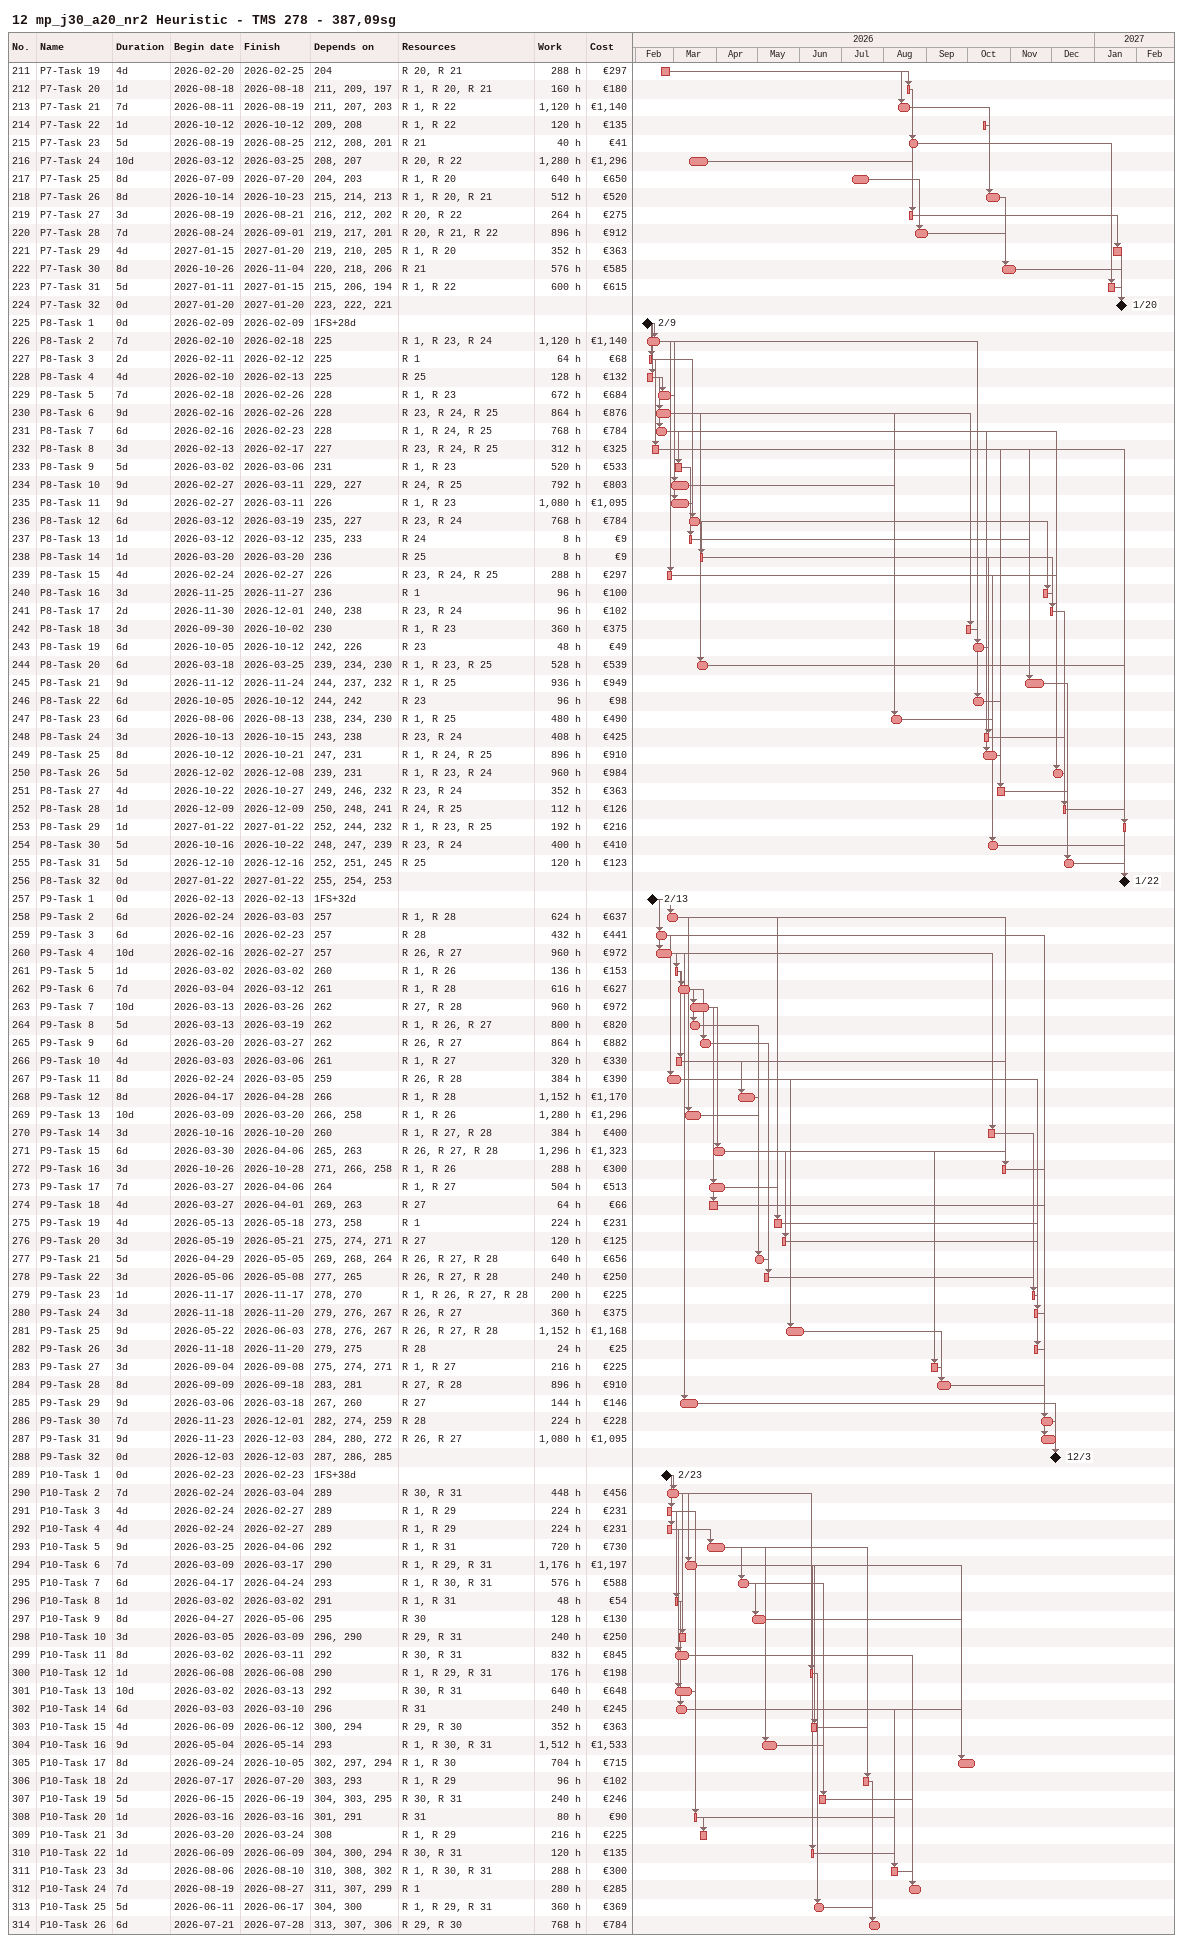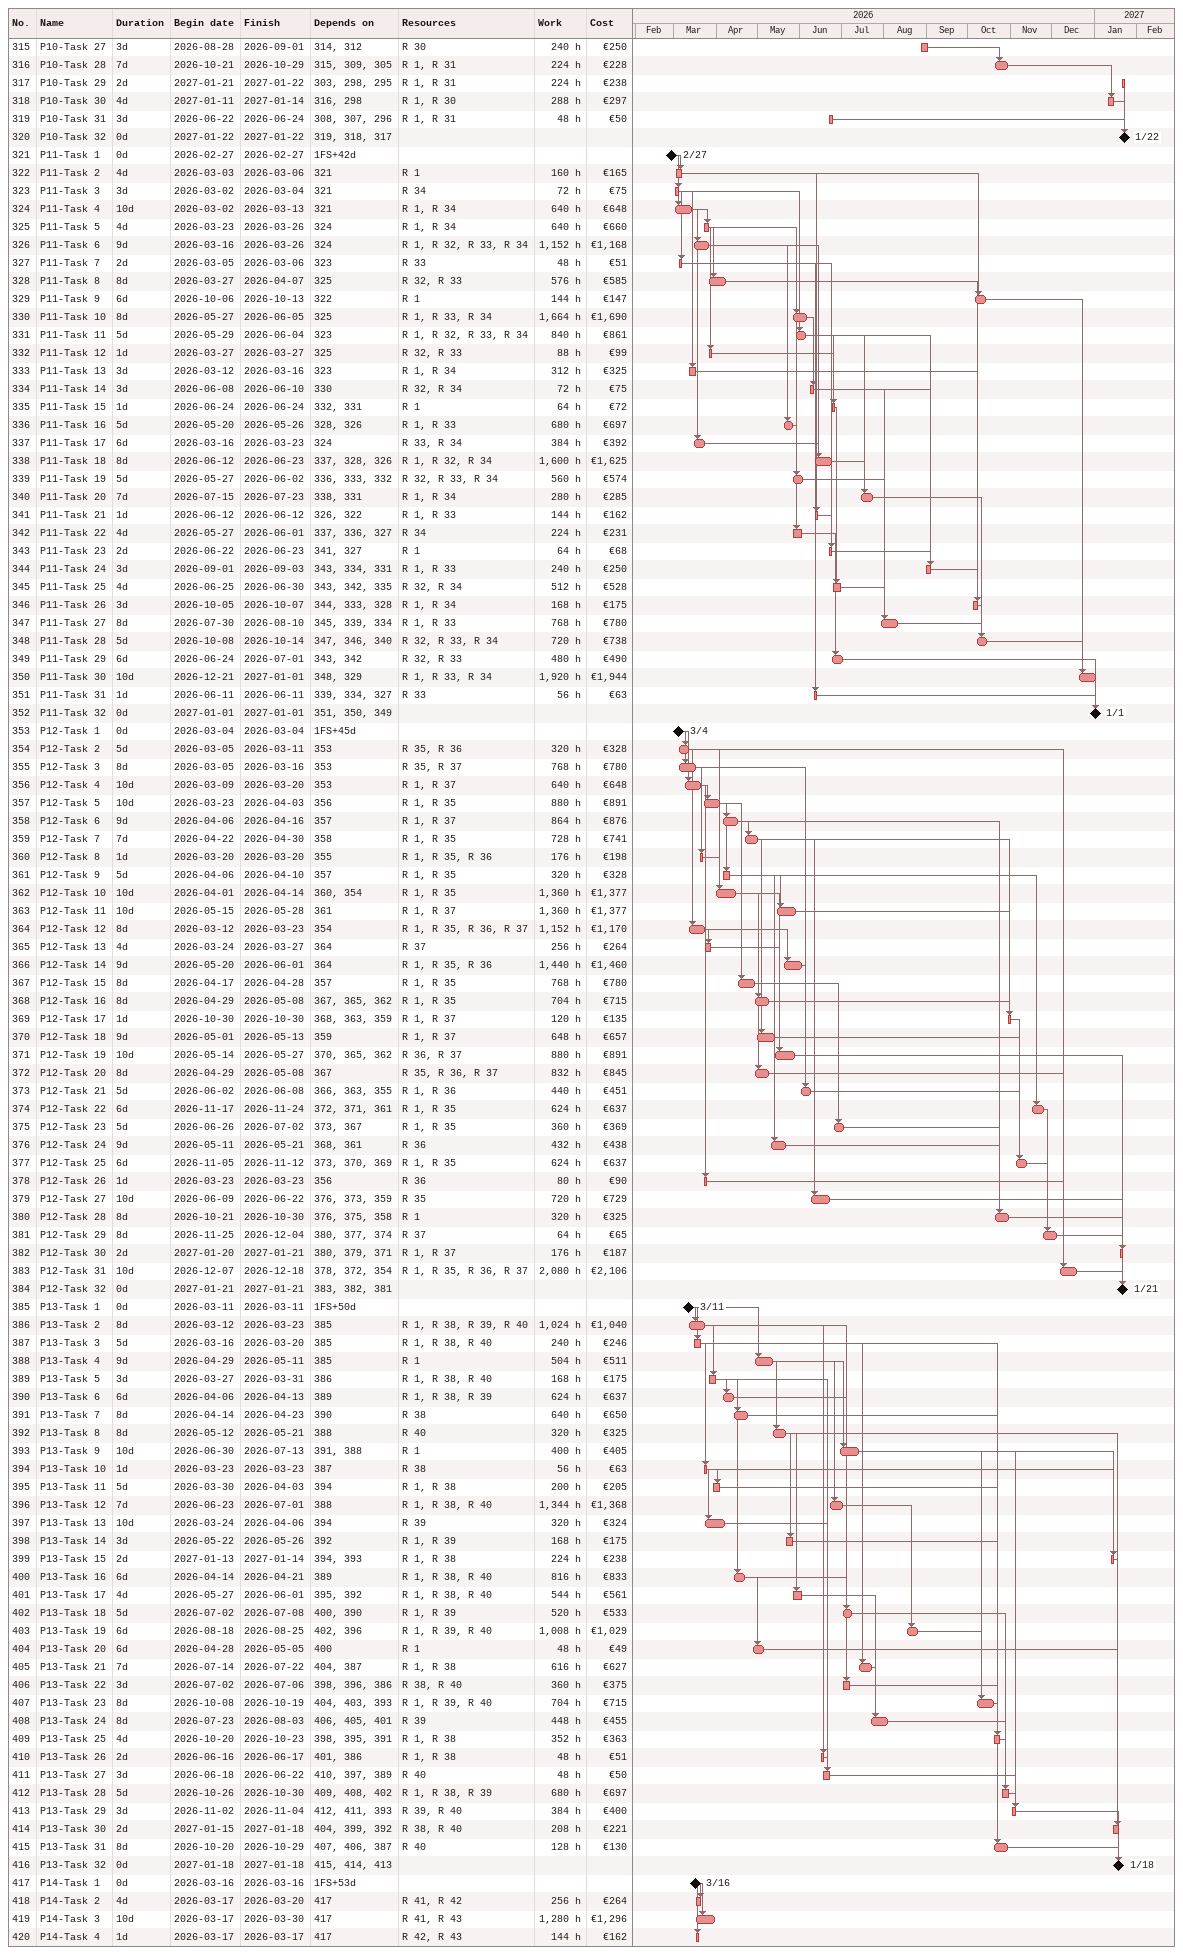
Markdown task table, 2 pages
12 mp_j30_a20_nr2 Heuristic - TMS 278 - 387,09sg

| ID | Task | Duration | Start | Finish | Predecessors | Resources | Work (h) | Cost (€) |
|---|---|---|---|---|---|---|---|---|
| 211 | P7-Task 19 | 4d | 2026-02-20 | 2026-02-25 | 204 | R 20, R 21 | 288 | 297 |
| 212 | P7-Task 20 | 1d | 2026-08-18 | 2026-08-18 | 211, 209, 197 | R 1, R 20, R 21 | 160 | 180 |
| 213 | P7-Task 21 | 7d | 2026-08-11 | 2026-08-19 | 211, 207, 203 | R 1, R 22 | 1120 | 1140 |
| 214 | P7-Task 22 | 1d | 2026-10-12 | 2026-10-12 | 209, 208 | R 1, R 22 | 120 | 135 |
| 215 | P7-Task 23 | 5d | 2026-08-19 | 2026-08-25 | 212, 208, 201 | R 21 | 40 | 41 |
| 216 | P7-Task 24 | 10d | 2026-03-12 | 2026-03-25 | 208, 207 | R 20, R 22 | 1280 | 1296 |
| 217 | P7-Task 25 | 8d | 2026-07-09 | 2026-07-20 | 204, 203 | R 1, R 20 | 640 | 650 |
| 218 | P7-Task 26 | 8d | 2026-10-14 | 2026-10-23 | 215, 214, 213 | R 1, R 20, R 21 | 512 | 520 |
| 219 | P7-Task 27 | 3d | 2026-08-19 | 2026-08-21 | 216, 212, 202 | R 20, R 22 | 264 | 275 |
| 220 | P7-Task 28 | 7d | 2026-08-24 | 2026-09-01 | 219, 217, 201 | R 20, R 21, R 22 | 896 | 912 |
| 221 | P7-Task 29 | 4d | 2027-01-15 | 2027-01-20 | 219, 210, 205 | R 1, R 20 | 352 | 363 |
| 222 | P7-Task 30 | 8d | 2026-10-26 | 2026-11-04 | 220, 218, 206 | R 21 | 576 | 585 |
| 223 | P7-Task 31 | 5d | 2027-01-11 | 2027-01-15 | 215, 206, 194 | R 1, R 22 | 600 | 615 |
| 224 | P7-Task 32 | 0d | 2027-01-20 | 2027-01-20 | 223, 222, 221 |  |  |  |
| 225 | P8-Task 1 | 0d | 2026-02-09 | 2026-02-09 | 1FS+28d |  |  |  |
| 226 | P8-Task 2 | 7d | 2026-02-10 | 2026-02-18 | 225 | R 1, R 23, R 24 | 1120 | 1140 |
| 227 | P8-Task 3 | 2d | 2026-02-11 | 2026-02-12 | 225 | R 1 | 64 | 68 |
| 228 | P8-Task 4 | 4d | 2026-02-10 | 2026-02-13 | 225 | R 25 | 128 | 132 |
| 229 | P8-Task 5 | 7d | 2026-02-18 | 2026-02-26 | 228 | R 1, R 23 | 672 | 684 |
| 230 | P8-Task 6 | 9d | 2026-02-16 | 2026-02-26 | 228 | R 23, R 24, R 25 | 864 | 876 |
| 231 | P8-Task 7 | 6d | 2026-02-16 | 2026-02-23 | 228 | R 1, R 24, R 25 | 768 | 784 |
| 232 | P8-Task 8 | 3d | 2026-02-13 | 2026-02-17 | 227 | R 23, R 24, R 25 | 312 | 325 |
| 233 | P8-Task 9 | 5d | 2026-03-02 | 2026-03-06 | 231 | R 1, R 23 | 520 | 533 |
| 234 | P8-Task 10 | 9d | 2026-02-27 | 2026-03-11 | 229, 227 | R 24, R 25 | 792 | 803 |
| 235 | P8-Task 11 | 9d | 2026-02-27 | 2026-03-11 | 226 | R 1, R 23 | 1080 | 1095 |
| 236 | P8-Task 12 | 6d | 2026-03-12 | 2026-03-19 | 235, 227 | R 23, R 24 | 768 | 784 |
| 237 | P8-Task 13 | 1d | 2026-03-12 | 2026-03-12 | 235, 233 | R 24 | 8 | 9 |
| 238 | P8-Task 14 | 1d | 2026-03-20 | 2026-03-20 | 236 | R 25 | 8 | 9 |
| 239 | P8-Task 15 | 4d | 2026-02-24 | 2026-02-27 | 226 | R 23, R 24, R 25 | 288 | 297 |
| 240 | P8-Task 16 | 3d | 2026-11-25 | 2026-11-27 | 236 | R 1 | 96 | 100 |
| 241 | P8-Task 17 | 2d | 2026-11-30 | 2026-12-01 | 240, 238 | R 23, R 24 | 96 | 102 |
| 242 | P8-Task 18 | 3d | 2026-09-30 | 2026-10-02 | 230 | R 1, R 23 | 360 | 375 |
| 243 | P8-Task 19 | 6d | 2026-10-05 | 2026-10-12 | 242, 226 | R 23 | 48 | 49 |
| 244 | P8-Task 20 | 6d | 2026-03-18 | 2026-03-25 | 239, 234, 230 | R 1, R 23, R 25 | 528 | 539 |
| 245 | P8-Task 21 | 9d | 2026-11-12 | 2026-11-24 | 244, 237, 232 | R 1, R 25 | 936 | 949 |
| 246 | P8-Task 22 | 6d | 2026-10-05 | 2026-10-12 | 244, 242 | R 23 | 96 | 98 |
| 247 | P8-Task 23 | 6d | 2026-08-06 | 2026-08-13 | 238, 234, 230 | R 1, R 25 | 480 | 490 |
| 248 | P8-Task 24 | 3d | 2026-10-13 | 2026-10-15 | 243, 238 | R 23, R 24 | 408 | 425 |
| 249 | P8-Task 25 | 8d | 2026-10-12 | 2026-10-21 | 247, 231 | R 1, R 24, R 25 | 896 | 910 |
| 250 | P8-Task 26 | 5d | 2026-12-02 | 2026-12-08 | 239, 231 | R 1, R 23, R 24 | 960 | 984 |
| 251 | P8-Task 27 | 4d | 2026-10-22 | 2026-10-27 | 249, 246, 232 | R 23, R 24 | 352 | 363 |
| 252 | P8-Task 28 | 1d | 2026-12-09 | 2026-12-09 | 250, 248, 241 | R 24, R 25 | 112 | 126 |
| 253 | P8-Task 29 | 1d | 2027-01-22 | 2027-01-22 | 252, 244, 232 | R 1, R 23, R 25 | 192 | 216 |
| 254 | P8-Task 30 | 5d | 2026-10-16 | 2026-10-22 | 248, 247, 239 | R 23, R 24 | 400 | 410 |
| 255 | P8-Task 31 | 5d | 2026-12-10 | 2026-12-16 | 252, 251, 245 | R 25 | 120 | 123 |
| 256 | P8-Task 32 | 0d | 2027-01-22 | 2027-01-22 | 255, 254, 253 |  |  |  |
| 257 | P9-Task 1 | 0d | 2026-02-13 | 2026-02-13 | 1FS+32d |  |  |  |
| 258 | P9-Task 2 | 6d | 2026-02-24 | 2026-03-03 | 257 | R 1, R 28 | 624 | 637 |
| 259 | P9-Task 3 | 6d | 2026-02-16 | 2026-02-23 | 257 | R 28 | 432 | 441 |
| 260 | P9-Task 4 | 10d | 2026-02-16 | 2026-02-27 | 257 | R 26, R 27 | 960 | 972 |
| 261 | P9-Task 5 | 1d | 2026-03-02 | 2026-03-02 | 260 | R 1, R 26 | 136 | 153 |
| 262 | P9-Task 6 | 7d | 2026-03-04 | 2026-03-12 | 261 | R 1, R 28 | 616 | 627 |
| 263 | P9-Task 7 | 10d | 2026-03-13 | 2026-03-26 | 262 | R 27, R 28 | 960 | 972 |
| 264 | P9-Task 8 | 5d | 2026-03-13 | 2026-03-19 | 262 | R 1, R 26, R 27 | 800 | 820 |
| 265 | P9-Task 9 | 6d | 2026-03-20 | 2026-03-27 | 262 | R 26, R 27 | 864 | 882 |
| 266 | P9-Task 10 | 4d | 2026-03-03 | 2026-03-06 | 261 | R 1, R 27 | 320 | 330 |
| 267 | P9-Task 11 | 8d | 2026-02-24 | 2026-03-05 | 259 | R 26, R 28 | 384 | 390 |
| 268 | P9-Task 12 | 8d | 2026-04-17 | 2026-04-28 | 266 | R 1, R 28 | 1152 | 1170 |
| 269 | P9-Task 13 | 10d | 2026-03-09 | 2026-03-20 | 266, 258 | R 1, R 26 | 1280 | 1296 |
| 270 | P9-Task 14 | 3d | 2026-10-16 | 2026-10-20 | 260 | R 1, R 27, R 28 | 384 | 400 |
| 271 | P9-Task 15 | 6d | 2026-03-30 | 2026-04-06 | 265, 263 | R 26, R 27, R 28 | 1296 | 1323 |
| 272 | P9-Task 16 | 3d | 2026-10-26 | 2026-10-28 | 271, 266, 258 | R 1, R 26 | 288 | 300 |
| 273 | P9-Task 17 | 7d | 2026-03-27 | 2026-04-06 | 264 | R 1, R 27 | 504 | 513 |
| 274 | P9-Task 18 | 4d | 2026-03-27 | 2026-04-01 | 269, 263 | R 27 | 64 | 66 |
| 275 | P9-Task 19 | 4d | 2026-05-13 | 2026-05-18 | 273, 258 | R 1 | 224 | 231 |
| 276 | P9-Task 20 | 3d | 2026-05-19 | 2026-05-21 | 275, 274, 271 | R 27 | 120 | 125 |
| 277 | P9-Task 21 | 5d | 2026-04-29 | 2026-05-05 | 269, 268, 264 | R 26, R 27, R 28 | 640 | 656 |
| 278 | P9-Task 22 | 3d | 2026-05-06 | 2026-05-08 | 277, 265 | R 26, R 27, R 28 | 240 | 250 |
| 279 | P9-Task 23 | 1d | 2026-11-17 | 2026-11-17 | 278, 270 | R 1, R 26, R 27, R 28 | 200 | 225 |
| 280 | P9-Task 24 | 3d | 2026-11-18 | 2026-11-20 | 279, 276, 267 | R 26, R 27 | 360 | 375 |
| 281 | P9-Task 25 | 9d | 2026-05-22 | 2026-06-03 | 278, 276, 267 | R 26, R 27, R 28 | 1152 | 1168 |
| 282 | P9-Task 26 | 3d | 2026-11-18 | 2026-11-20 | 279, 275 | R 28 | 24 | 25 |
| 283 | P9-Task 27 | 3d | 2026-09-04 | 2026-09-08 | 275, 274, 271 | R 1, R 27 | 216 | 225 |
| 284 | P9-Task 28 | 8d | 2026-09-09 | 2026-09-18 | 283, 281 | R 27, R 28 | 896 | 910 |
| 285 | P9-Task 29 | 9d | 2026-03-06 | 2026-03-18 | 267, 260 | R 27 | 144 | 146 |
| 286 | P9-Task 30 | 7d | 2026-11-23 | 2026-12-01 | 282, 274, 259 | R 28 | 224 | 228 |
| 287 | P9-Task 31 | 9d | 2026-11-23 | 2026-12-03 | 284, 280, 272 | R 26, R 27 | 1080 | 1095 |
| 288 | P9-Task 32 | 0d | 2026-12-03 | 2026-12-03 | 287, 286, 285 |  |  |  |
| 289 | P10-Task 1 | 0d | 2026-02-23 | 2026-02-23 | 1FS+38d |  |  |  |
| 290 | P10-Task 2 | 7d | 2026-02-24 | 2026-03-04 | 289 | R 30, R 31 | 448 | 456 |
| 291 | P10-Task 3 | 4d | 2026-02-24 | 2026-02-27 | 289 | R 1, R 29 | 224 | 231 |
| 292 | P10-Task 4 | 4d | 2026-02-24 | 2026-02-27 | 289 | R 1, R 29 | 224 | 231 |
| 293 | P10-Task 5 | 9d | 2026-03-25 | 2026-04-06 | 292 | R 1, R 31 | 720 | 730 |
| 294 | P10-Task 6 | 7d | 2026-03-09 | 2026-03-17 | 290 | R 1, R 29, R 31 | 1176 | 1197 |
| 295 | P10-Task 7 | 6d | 2026-04-17 | 2026-04-24 | 293 | R 1, R 30, R 31 | 576 | 588 |
| 296 | P10-Task 8 | 1d | 2026-03-02 | 2026-03-02 | 291 | R 1, R 31 | 48 | 54 |
| 297 | P10-Task 9 | 8d | 2026-04-27 | 2026-05-06 | 295 | R 30 | 128 | 130 |
| 298 | P10-Task 10 | 3d | 2026-03-05 | 2026-03-09 | 296, 290 | R 29, R 31 | 240 | 250 |
| 299 | P10-Task 11 | 8d | 2026-03-02 | 2026-03-11 | 292 | R 30, R 31 | 832 | 845 |
| 300 | P10-Task 12 | 1d | 2026-06-08 | 2026-06-08 | 290 | R 1, R 29, R 31 | 176 | 198 |
| 301 | P10-Task 13 | 10d | 2026-03-02 | 2026-03-13 | 292 | R 30, R 31 | 640 | 648 |
| 302 | P10-Task 14 | 6d | 2026-03-03 | 2026-03-10 | 296 | R 31 | 240 | 245 |
| 303 | P10-Task 15 | 4d | 2026-06-09 | 2026-06-12 | 300, 294 | R 29, R 30 | 352 | 363 |
| 304 | P10-Task 16 | 9d | 2026-05-04 | 2026-05-14 | 293 | R 1, R 30, R 31 | 1512 | 1533 |
| 305 | P10-Task 17 | 8d | 2026-09-24 | 2026-10-05 | 302, 297, 294 | R 1, R 30 | 704 | 715 |
| 306 | P10-Task 18 | 2d | 2026-07-17 | 2026-07-20 | 303, 293 | R 1, R 29 | 96 | 102 |
| 307 | P10-Task 19 | 5d | 2026-06-15 | 2026-06-19 | 304, 303, 295 | R 30, R 31 | 240 | 246 |
| 308 | P10-Task 20 | 1d | 2026-03-16 | 2026-03-16 | 301, 291 | R 31 | 80 | 90 |
| 309 | P10-Task 21 | 3d | 2026-03-20 | 2026-03-24 | 308 | R 1, R 29 | 216 | 225 |
| 310 | P10-Task 22 | 1d | 2026-06-09 | 2026-06-09 | 304, 300, 294 | R 30, R 31 | 120 | 135 |
| 311 | P10-Task 23 | 3d | 2026-08-06 | 2026-08-10 | 310, 308, 302 | R 1, R 30, R 31 | 288 | 300 |
| 312 | P10-Task 24 | 7d | 2026-08-19 | 2026-08-27 | 311, 307, 299 | R 1 | 280 | 285 |
| 313 | P10-Task 25 | 5d | 2026-06-11 | 2026-06-17 | 304, 300 | R 1, R 29, R 31 | 360 | 369 |
| 314 | P10-Task 26 | 6d | 2026-07-21 | 2026-07-28 | 313, 307, 306 | R 29, R 30 | 768 | 784 |
| 315 | P10-Task 27 | 3d | 2026-08-28 | 2026-09-01 | 314, 312 | R 30 | 240 | 250 |
| 316 | P10-Task 28 | 7d | 2026-10-21 | 2026-10-29 | 315, 309, 305 | R 1, R 31 | 224 | 228 |
| 317 | P10-Task 29 | 2d | 2027-01-21 | 2027-01-22 | 303, 298, 295 | R 1, R 31 | 224 | 238 |
| 318 | P10-Task 30 | 4d | 2027-01-11 | 2027-01-14 | 316, 298 | R 1, R 30 | 288 | 297 |
| 319 | P10-Task 31 | 3d | 2026-06-22 | 2026-06-24 | 308, 307, 296 | R 1, R 31 | 48 | 50 |
| 320 | P10-Task 32 | 0d | 2027-01-22 | 2027-01-22 | 319, 318, 317 |  |  |  |
| 321 | P11-Task 1 | 0d | 2026-02-27 | 2026-02-27 | 1FS+42d |  |  |  |
| 322 | P11-Task 2 | 4d | 2026-03-03 | 2026-03-06 | 321 | R 1 | 160 | 165 |
| 323 | P11-Task 3 | 3d | 2026-03-02 | 2026-03-04 | 321 | R 34 | 72 | 75 |
| 324 | P11-Task 4 | 10d | 2026-03-02 | 2026-03-13 | 321 | R 1, R 34 | 640 | 648 |
| 325 | P11-Task 5 | 4d | 2026-03-23 | 2026-03-26 | 324 | R 1, R 34 | 640 | 660 |
| 326 | P11-Task 6 | 9d | 2026-03-16 | 2026-03-26 | 324 | R 1, R 32, R 33, R 34 | 1152 | 1168 |
| 327 | P11-Task 7 | 2d | 2026-03-05 | 2026-03-06 | 323 | R 33 | 48 | 51 |
| 328 | P11-Task 8 | 8d | 2026-03-27 | 2026-04-07 | 325 | R 32, R 33 | 576 | 585 |
| 329 | P11-Task 9 | 6d | 2026-10-06 | 2026-10-13 | 322 | R 1 | 144 | 147 |
| 330 | P11-Task 10 | 8d | 2026-05-27 | 2026-06-05 | 325 | R 1, R 33, R 34 | 1664 | 1690 |
| 331 | P11-Task 11 | 5d | 2026-05-29 | 2026-06-04 | 323 | R 1, R 32, R 33, R 34 | 840 | 861 |
| 332 | P11-Task 12 | 1d | 2026-03-27 | 2026-03-27 | 325 | R 32, R 33 | 88 | 99 |
| 333 | P11-Task 13 | 3d | 2026-03-12 | 2026-03-16 | 323 | R 1, R 34 | 312 | 325 |
| 334 | P11-Task 14 | 3d | 2026-06-08 | 2026-06-10 | 330 | R 32, R 34 | 72 | 75 |
| 335 | P11-Task 15 | 1d | 2026-06-24 | 2026-06-24 | 332, 331 | R 1 | 64 | 72 |
| 336 | P11-Task 16 | 5d | 2026-05-20 | 2026-05-26 | 328, 326 | R 1, R 33 | 680 | 697 |
| 337 | P11-Task 17 | 6d | 2026-03-16 | 2026-03-23 | 324 | R 33, R 34 | 384 | 392 |
| 338 | P11-Task 18 | 8d | 2026-06-12 | 2026-06-23 | 337, 328, 326 | R 1, R 32, R 34 | 1600 | 1625 |
| 339 | P11-Task 19 | 5d | 2026-05-27 | 2026-06-02 | 336, 333, 332 | R 32, R 33, R 34 | 560 | 574 |
| 340 | P11-Task 20 | 7d | 2026-07-15 | 2026-07-23 | 338, 331 | R 1, R 34 | 280 | 285 |
| 341 | P11-Task 21 | 1d | 2026-06-12 | 2026-06-12 | 326, 322 | R 1, R 33 | 144 | 162 |
| 342 | P11-Task 22 | 4d | 2026-05-27 | 2026-06-01 | 337, 336, 327 | R 34 | 224 | 231 |
| 343 | P11-Task 23 | 2d | 2026-06-22 | 2026-06-23 | 341, 327 | R 1 | 64 | 68 |
| 344 | P11-Task 24 | 3d | 2026-09-01 | 2026-09-03 | 343, 334, 331 | R 1, R 33 | 240 | 250 |
| 345 | P11-Task 25 | 4d | 2026-06-25 | 2026-06-30 | 343, 342, 335 | R 32, R 34 | 512 | 528 |
| 346 | P11-Task 26 | 3d | 2026-10-05 | 2026-10-07 | 344, 333, 328 | R 1, R 34 | 168 | 175 |
| 347 | P11-Task 27 | 8d | 2026-07-30 | 2026-08-10 | 345, 339, 334 | R 1, R 33 | 768 | 780 |
| 348 | P11-Task 28 | 5d | 2026-10-08 | 2026-10-14 | 347, 346, 340 | R 32, R 33, R 34 | 720 | 738 |
| 349 | P11-Task 29 | 6d | 2026-06-24 | 2026-07-01 | 343, 342 | R 32, R 33 | 480 | 490 |
| 350 | P11-Task 30 | 10d | 2026-12-21 | 2027-01-01 | 348, 329 | R 1, R 33, R 34 | 1920 | 1944 |
| 351 | P11-Task 31 | 1d | 2026-06-11 | 2026-06-11 | 339, 334, 327 | R 33 | 56 | 63 |
| 352 | P11-Task 32 | 0d | 2027-01-01 | 2027-01-01 | 351, 350, 349 |  |  |  |
| 353 | P12-Task 1 | 0d | 2026-03-04 | 2026-03-04 | 1FS+45d |  |  |  |
| 354 | P12-Task 2 | 5d | 2026-03-05 | 2026-03-11 | 353 | R 35, R 36 | 320 | 328 |
| 355 | P12-Task 3 | 8d | 2026-03-05 | 2026-03-16 | 353 | R 35, R 37 | 768 | 780 |
| 356 | P12-Task 4 | 10d | 2026-03-09 | 2026-03-20 | 353 | R 1, R 37 | 640 | 648 |
| 357 | P12-Task 5 | 10d | 2026-03-23 | 2026-04-03 | 356 | R 1, R 35 | 880 | 891 |
| 358 | P12-Task 6 | 9d | 2026-04-06 | 2026-04-16 | 357 | R 1, R 37 | 864 | 876 |
| 359 | P12-Task 7 | 7d | 2026-04-22 | 2026-04-30 | 358 | R 1, R 35 | 728 | 741 |
| 360 | P12-Task 8 | 1d | 2026-03-20 | 2026-03-20 | 355 | R 1, R 35, R 36 | 176 | 198 |
| 361 | P12-Task 9 | 5d | 2026-04-06 | 2026-04-10 | 357 | R 1, R 35 | 320 | 328 |
| 362 | P12-Task 10 | 10d | 2026-04-01 | 2026-04-14 | 360, 354 | R 1, R 35 | 1360 | 1377 |
| 363 | P12-Task 11 | 10d | 2026-05-15 | 2026-05-28 | 361 | R 1, R 37 | 1360 | 1377 |
| 364 | P12-Task 12 | 8d | 2026-03-12 | 2026-03-23 | 354 | R 1, R 35, R 36, R 37 | 1152 | 1170 |
| 365 | P12-Task 13 | 4d | 2026-03-24 | 2026-03-27 | 364 | R 37 | 256 | 264 |
| 366 | P12-Task 14 | 9d | 2026-05-20 | 2026-06-01 | 364 | R 1, R 35, R 36 | 1440 | 1460 |
| 367 | P12-Task 15 | 8d | 2026-04-17 | 2026-04-28 | 357 | R 1, R 35 | 768 | 780 |
| 368 | P12-Task 16 | 8d | 2026-04-29 | 2026-05-08 | 367, 365, 362 | R 1, R 35 | 704 | 715 |
| 369 | P12-Task 17 | 1d | 2026-10-30 | 2026-10-30 | 368, 363, 359 | R 1, R 37 | 120 | 135 |
| 370 | P12-Task 18 | 9d | 2026-05-01 | 2026-05-13 | 359 | R 1, R 37 | 648 | 657 |
| 371 | P12-Task 19 | 10d | 2026-05-14 | 2026-05-27 | 370, 365, 362 | R 36, R 37 | 880 | 891 |
| 372 | P12-Task 20 | 8d | 2026-04-29 | 2026-05-08 | 367 | R 35, R 36, R 37 | 832 | 845 |
| 373 | P12-Task 21 | 5d | 2026-06-02 | 2026-06-08 | 366, 363, 355 | R 1, R 36 | 440 | 451 |
| 374 | P12-Task 22 | 6d | 2026-11-17 | 2026-11-24 | 372, 371, 361 | R 1, R 35 | 624 | 637 |
| 375 | P12-Task 23 | 5d | 2026-06-26 | 2026-07-02 | 373, 367 | R 1, R 35 | 360 | 369 |
| 376 | P12-Task 24 | 9d | 2026-05-11 | 2026-05-21 | 368, 361 | R 36 | 432 | 438 |
| 377 | P12-Task 25 | 6d | 2026-11-05 | 2026-11-12 | 373, 370, 369 | R 1, R 35 | 624 | 637 |
| 378 | P12-Task 26 | 1d | 2026-03-23 | 2026-03-23 | 356 | R 36 | 80 | 90 |
| 379 | P12-Task 27 | 10d | 2026-06-09 | 2026-06-22 | 376, 373, 359 | R 35 | 720 | 729 |
| 380 | P12-Task 28 | 8d | 2026-10-21 | 2026-10-30 | 376, 375, 358 | R 1 | 320 | 325 |
| 381 | P12-Task 29 | 8d | 2026-11-25 | 2026-12-04 | 380, 377, 374 | R 37 | 64 | 65 |
| 382 | P12-Task 30 | 2d | 2027-01-20 | 2027-01-21 | 380, 379, 371 | R 1, R 37 | 176 | 187 |
| 383 | P12-Task 31 | 10d | 2026-12-07 | 2026-12-18 | 378, 372, 354 | R 1, R 35, R 36, R 37 | 2080 | 2106 |
| 384 | P12-Task 32 | 0d | 2027-01-21 | 2027-01-21 | 383, 382, 381 |  |  |  |
| 385 | P13-Task 1 | 0d | 2026-03-11 | 2026-03-11 | 1FS+50d |  |  |  |
| 386 | P13-Task 2 | 8d | 2026-03-12 | 2026-03-23 | 385 | R 1, R 38, R 39, R 40 | 1024 | 1040 |
| 387 | P13-Task 3 | 5d | 2026-03-16 | 2026-03-20 | 385 | R 1, R 38, R 40 | 240 | 246 |
| 388 | P13-Task 4 | 9d | 2026-04-29 | 2026-05-11 | 385 | R 1 | 504 | 511 |
| 389 | P13-Task 5 | 3d | 2026-03-27 | 2026-03-31 | 386 | R 1, R 38, R 40 | 168 | 175 |
| 390 | P13-Task 6 | 6d | 2026-04-06 | 2026-04-13 | 389 | R 1, R 38, R 39 | 624 | 637 |
| 391 | P13-Task 7 | 8d | 2026-04-14 | 2026-04-23 | 390 | R 38 | 640 | 650 |
| 392 | P13-Task 8 | 8d | 2026-05-12 | 2026-05-21 | 388 | R 40 | 320 | 325 |
| 393 | P13-Task 9 | 10d | 2026-06-30 | 2026-07-13 | 391, 388 | R 1 | 400 | 405 |
| 394 | P13-Task 10 | 1d | 2026-03-23 | 2026-03-23 | 387 | R 38 | 56 | 63 |
| 395 | P13-Task 11 | 5d | 2026-03-30 | 2026-04-03 | 394 | R 1, R 38 | 200 | 205 |
| 396 | P13-Task 12 | 7d | 2026-06-23 | 2026-07-01 | 388 | R 1, R 38, R 40 | 1344 | 1368 |
| 397 | P13-Task 13 | 10d | 2026-03-24 | 2026-04-06 | 394 | R 39 | 320 | 324 |
| 398 | P13-Task 14 | 3d | 2026-05-22 | 2026-05-26 | 392 | R 1, R 39 | 168 | 175 |
| 399 | P13-Task 15 | 2d | 2027-01-13 | 2027-01-14 | 394, 393 | R 1, R 38 | 224 | 238 |
| 400 | P13-Task 16 | 6d | 2026-04-14 | 2026-04-21 | 389 | R 1, R 38, R 40 | 816 | 833 |
| 401 | P13-Task 17 | 4d | 2026-05-27 | 2026-06-01 | 395, 392 | R 1, R 38, R 40 | 544 | 561 |
| 402 | P13-Task 18 | 5d | 2026-07-02 | 2026-07-08 | 400, 390 | R 1, R 39 | 520 | 533 |
| 403 | P13-Task 19 | 6d | 2026-08-18 | 2026-08-25 | 402, 396 | R 1, R 39, R 40 | 1008 | 1029 |
| 404 | P13-Task 20 | 6d | 2026-04-28 | 2026-05-05 | 400 | R 1 | 48 | 49 |
| 405 | P13-Task 21 | 7d | 2026-07-14 | 2026-07-22 | 404, 387 | R 1, R 38 | 616 | 627 |
| 406 | P13-Task 22 | 3d | 2026-07-02 | 2026-07-06 | 398, 396, 386 | R 38, R 40 | 360 | 375 |
| 407 | P13-Task 23 | 8d | 2026-10-08 | 2026-10-19 | 404, 403, 393 | R 1, R 39, R 40 | 704 | 715 |
| 408 | P13-Task 24 | 8d | 2026-07-23 | 2026-08-03 | 406, 405, 401 | R 39 | 448 | 455 |
| 409 | P13-Task 25 | 4d | 2026-10-20 | 2026-10-23 | 398, 395, 391 | R 1, R 38 | 352 | 363 |
| 410 | P13-Task 26 | 2d | 2026-06-16 | 2026-06-17 | 401, 386 | R 1, R 38 | 48 | 51 |
| 411 | P13-Task 27 | 3d | 2026-06-18 | 2026-06-22 | 410, 397, 389 | R 40 | 48 | 50 |
| 412 | P13-Task 28 | 5d | 2026-10-26 | 2026-10-30 | 409, 408, 402 | R 1, R 38, R 39 | 680 | 697 |
| 413 | P13-Task 29 | 3d | 2026-11-02 | 2026-11-04 | 412, 411, 393 | R 39, R 40 | 384 | 400 |
| 414 | P13-Task 30 | 2d | 2027-01-15 | 2027-01-18 | 404, 399, 392 | R 38, R 40 | 208 | 221 |
| 415 | P13-Task 31 | 8d | 2026-10-20 | 2026-10-29 | 407, 406, 387 | R 40 | 128 | 130 |
| 416 | P13-Task 32 | 0d | 2027-01-18 | 2027-01-18 | 415, 414, 413 |  |  |  |
| 417 | P14-Task 1 | 0d | 2026-03-16 | 2026-03-16 | 1FS+53d |  |  |  |
| 418 | P14-Task 2 | 4d | 2026-03-17 | 2026-03-20 | 417 | R 41, R 42 | 256 | 264 |
| 419 | P14-Task 3 | 10d | 2026-03-17 | 2026-03-30 | 417 | R 41, R 43 | 1280 | 1296 |
| 420 | P14-Task 4 | 1d | 2026-03-17 | 2026-03-17 | 417 | R 42, R 43 | 144 | 162 |
